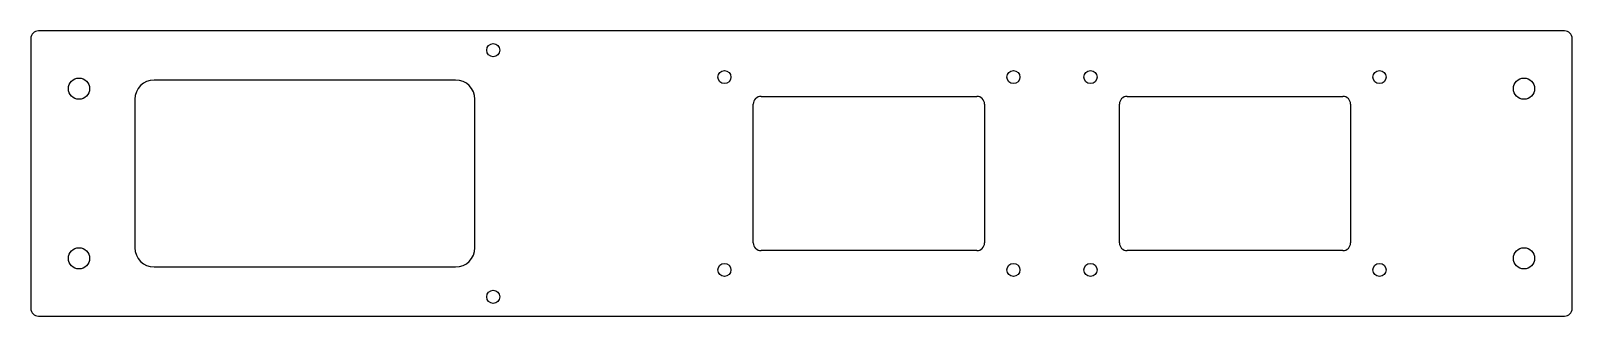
# Model space of a CAD drawing. Header units: millimetres. Extents: x -200 to 200, y -37 to 37.
import ezdxf

# ---------------------------------------------------------------- set-up
doc = ezdxf.new("R2010")
doc.units = ezdxf.units.MM

msp = doc.modelspace()

# ---------------------------------------------------------------- linework, layer by layer
at = {"color": 7, "linetype": 'Continuous', "lineweight": 25}
for p, q in [((198, 37), (-198, 37)), ((-200, 35), (-200, -35)), ((200, -35), (200, 35)), ((-89.75, 24.25), (-168, 24.25)), ((-10.5, 20), (45.5, 20)), ((84.5, 20), (140.5, 20)), ((-173, 19.25), (-173, -19.25)), ((-84.75, -19.25), (-84.75, 19.25)), ((-12.5, -18), (-12.5, 18)), ((47.5, 18), (47.5, -18)), ((82.5, -18), (82.5, 18)), ((142.5, 18), (142.5, -18)), ((45.5, -20), (-10.5, -20)), ((140.5, -20), (84.5, -20)), ((-168, -24.25), (-89.75, -24.25)), ((-198, -37), (198, -37))]:
    msp.add_line(p, q, dxfattribs=at)
for centre, radius in [((-80, 32), 1.7), ((-187.5, 22), 2.75), ((-20, 25), 1.7), ((55, 25), 1.7), ((75, 25), 1.7), ((150, 25), 1.7), ((187.5, 22), 2.75), ((-187.5, -22), 2.75), ((187.5, -22), 2.75), ((-20, -25), 1.7), ((55, -25), 1.7), ((75, -25), 1.7), ((150, -25), 1.7), ((-80, -32), 1.7)]:
    msp.add_circle(centre, radius, dxfattribs=at)
for centre, radius, start, end in [((-198, 35), 2, 90, 180), ((198, 35), 2, 0, 90), ((-168, 19.25), 5, 90, 180), ((-89.75, 19.25), 5, 0, 90), ((-10.5, 18), 2, 90, 180), ((45.5, 18), 2, 0, 90), ((84.5, 18), 2, 90, 180), ((140.5, 18), 2, 0, 90), ((-168, -19.25), 5, 180, 270), ((-89.75, -19.25), 5, 270, 0), ((-10.5, -18), 2, 180, 270), ((45.5, -18), 2, 270, 0), ((84.5, -18), 2, 180, 270), ((140.5, -18), 2, 270, 0), ((-198, -35), 2, 180, 270), ((198, -35), 2, 270, 0)]:
    msp.add_arc(centre, radius, start, end, dxfattribs=at)

doc.saveas('drawing.dxf')
